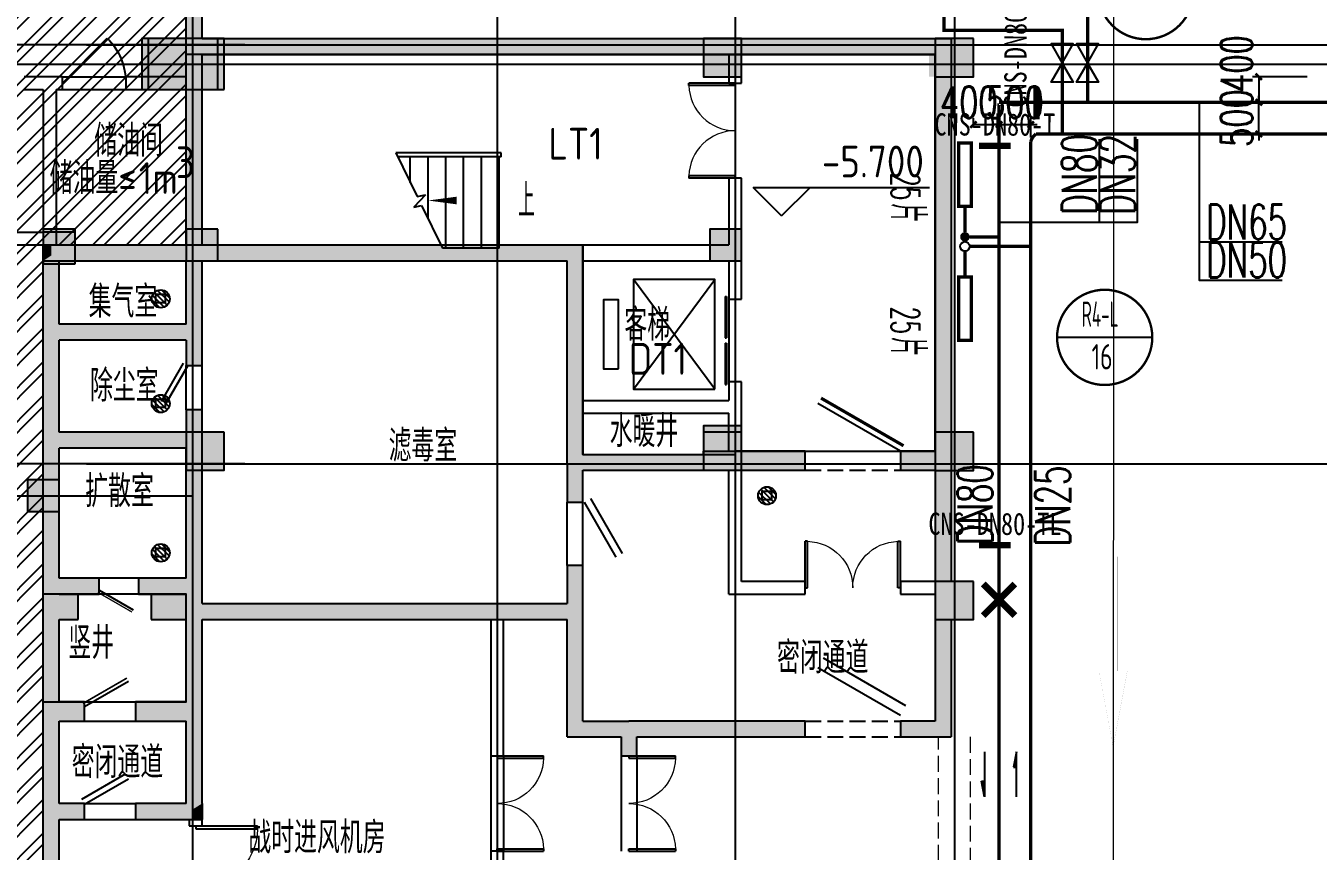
# Model space of a CAD drawing. Extents: x -888467 to -675969, y -675351 to -419232.
# Drawn here: x -839315 to -818960, y -623297 to -610295 of the extents above; entities that cross this region are included whole.
import ezdxf
from ezdxf.enums import TextEntityAlignment as Align

# ---------------------------------------------------------------- set-up
doc = ezdxf.new("R2010")
doc.units = 0
doc.header["$LTSCALE"] = 1000
doc.linetypes.add('DASH', pattern=[0.35, 0.25, -0.1])
doc.layers.get('0').update_dxf_attribs({"linetype": 'CONTINUOUS'})
doc.layers.get('Defpoints').update_dxf_attribs({"linetype": 'CONTINUOUS'})
for name, color, linetype in [('0-供暖管道管径标注', 4, 'CONTINUOUS'), ('1-标注', 2, 'CONTINUOUS'), ('1-风管标注', 4, 'CONTINUOUS'), ('2-房间名称', 7, 'CONTINUOUS'), ('3-建筑', 7, 'CONTINUOUS'), ('3-淡显', 8, 'CONTINUOUS'), ('DIM_IDEN', 3, 'CONTINUOUS'), ('DOTE', 252, 'CONTINUOUS'), ('PIPE-暖供水', 3, 'CONTINUOUS'), ('PIPE-暖回支管', 4, 'DASH'), ('PIPE-暖回水', 1, 'DASH'), ('TEXT-散热器', 7, 'CONTINUOUS'), ('TH-散热器', 4, 'CONTINUOUS'), ('VPIPE-暖供水', 3, 'CONTINUOUS'), ('VPIPE-暖回水', 2, 'DASH'), ('VRV-配件', 1, 'CONTINUOUS'), ('建筑层', 253, 'CONTINUOUS'), ('抗震支吊架', 2, 'CONTINUOUS'), ('暖－管径标注', 2, 'CONTINUOUS'), ('结构柱子', 253, 'CONTINUOUS')]:
    doc.layers.add(name, color=color, linetype=linetype)
doc.layers.add('3-深度淡显', color=252, linetype='CONTINUOUS', lineweight=0)
doc.styles.add('_THVAC_DIM', font='simplex.shx', dxfattribs={"width": 0.8, "height": 3.5, "bigfont": 'gbcbig.shx'})
doc.styles.add('A_DIM', font='simplex.shx', dxfattribs={"width": 0.7, "bigfont": 'gbcbig.shx'})
doc.styles.add('kzcad', font='', dxfattribs={"width": 0.8})
doc.styles.get("Standard").update_dxf_attribs({"font": 'GBENOR', "bigfont": 'GBCBIG'})
doc.styles.add('设备标注', font='simplex.shx', dxfattribs={"width": 0.705882, "bigfont": 'gbcbig.shx'})
doc.styles.get('kzcad').set_extended_font_data('SimSun')
doc.dimstyles.new('sm150', dxfattribs={"dimtxt": 500, "dimasz": 100, "dimexe": 100, "dimexo": 75, "dimgap": 100, "dimtad": 1, "dimdec": 0, "dimrnd": 10, "dimzin": 0, "dimdsep": 46, "dimtxsty": '设备标注', "dimblk": 'ARCHTICK', "dimcen": 0.09, "dimclrd": 4, "dimclre": 4, "dimclrt": 4, "dimadec": 0, "dimazin": 0, "dimtfac": 1, "dimtdec": 0, "dimtix": 1, "dimtmove": 2, "dimatfit": 3, "dimldrblk": 'ARCHTICK', "dimfxl": 800, "dimfxlon": 1, "dimtolj": 1, "dimtzin": 0, "dimarcsym": 0})

# ---------------------------------------------------------------- blocks, each defined once
blk = doc.blocks.new('_ArchTick')
at = {"color": 0, "linetype": 'ByBlock', "const_width": 0.4}
blk.add_lwpolyline([(-0.5, -0.5), (0.5, 0.5)], dxfattribs=at)
blk = doc.blocks.new('*D118')
at = {"layer": '1-标注', "color": 4, "lineweight": -2, "transparency": 16777216}
for p, q in [((-824390, -611895), (-824390, -611749)), ((-824390, -611849), (-823986, -611849)), ((-823986, -611895), (-823986, -611749))]:
    blk.add_line(p, q, dxfattribs=at)
at = {"layer": 'Defpoints', "color": 0, "transparency": 16777216}
for p in [(-823986, -611849), (-824390, -611970), (-823986, -611970)]:
    blk.add_point(p, dxfattribs=at)
at = {"layer": '1-标注', "color": 4, "lineweight": -2, "transparency": 16777216, "xscale": 100, "yscale": 100, "zscale": 100, "rotation": 180}
blk.add_blockref('_ArchTick', (-824390, -611849), dxfattribs=at)
at = {"layer": '1-标注', "color": 4, "lineweight": -2, "transparency": 16777216, "xscale": 100, "yscale": 100, "zscale": 100}
blk.add_blockref('_ArchTick', (-823986, -611849), dxfattribs=at)
at = {"layer": '1-标注', "color": 4, "transparency": 16777216, "insert": (-824463, -611499), "char_height": 500, "attachment_point": 5, "style": '设备标注'}
blk.add_mtext('\\A1;400', dxfattribs=at)
blk = doc.blocks.new('*D119')
at = {"layer": '1-标注', "color": 4, "lineweight": -2, "transparency": 16777216}
for p, q in [((-823986, -611849), (-824086, -611849)), ((-823986, -611895), (-823986, -611749)), ((-823986, -611849), (-823486, -611849)), ((-823486, -612055), (-823486, -611749)), ((-823486, -611849), (-823386, -611849))]:
    blk.add_line(p, q, dxfattribs=at)
at = {"layer": 'Defpoints', "color": 0, "transparency": 16777216}
for p in [(-823486, -611849), (-823986, -611970), (-823486, -612130)]:
    blk.add_point(p, dxfattribs=at)
at = {"layer": '1-标注', "color": 4, "lineweight": -2, "transparency": 16777216, "xscale": 100, "yscale": 100, "zscale": 100}
blk.add_blockref('_ArchTick', (-823986, -611849), dxfattribs=at)
at = {"layer": '1-标注', "color": 4, "lineweight": -2, "transparency": 16777216, "xscale": 100, "yscale": 100, "zscale": 100, "rotation": 180}
blk.add_blockref('_ArchTick', (-823486, -611849), dxfattribs=at)
at = {"layer": '1-标注', "color": 4, "transparency": 16777216, "insert": (-823736, -611499), "char_height": 500, "attachment_point": 5, "style": '设备标注'}
blk.add_mtext('\\A1;500', dxfattribs=at)
blk = doc.blocks.new('*D120')
at = {"layer": '1-标注', "color": 4, "lineweight": -2, "transparency": 16777216}
for p, q in [((-819133, -611097), (-819994, -611097)), ((-819894, -611097), (-819894, -611499)), ((-819094, -611499), (-819994, -611499))]:
    blk.add_line(p, q, dxfattribs=at)
at = {"layer": 'Defpoints', "color": 0, "transparency": 16777216}
for p in [(-819058, -611097), (-819894, -611499), (-818979, -611499)]:
    blk.add_point(p, dxfattribs=at)
at = {"layer": '1-标注', "color": 4, "lineweight": -2, "transparency": 16777216, "xscale": 100, "yscale": 100, "zscale": 100}
for p, rotation in [((-819894, -611097), 90), ((-819894, -611499), 270)]:
    blk.add_blockref('_ArchTick', p, dxfattribs=dict(at, rotation=rotation))
at = {"layer": '1-标注', "color": 4, "transparency": 16777216, "insert": (-820244, -610896), "char_height": 500, "attachment_point": 5, "rotation": 90, "style": '设备标注'}
blk.add_mtext('\\A1;400', dxfattribs=at)
blk = doc.blocks.new('*D121')
at = {"layer": '1-标注', "color": 4, "lineweight": -2, "transparency": 16777216}
for p, q in [((-819894, -611499), (-819894, -611399)), ((-819282, -611499), (-819994, -611499)), ((-819894, -611999), (-819894, -611499)), ((-819282, -611999), (-819994, -611999)), ((-819894, -611999), (-819894, -612099))]:
    blk.add_line(p, q, dxfattribs=at)
at = {"layer": 'Defpoints', "color": 0, "transparency": 16777216}
for p in [(-819894, -611499), (-819207, -611499), (-819207, -611999)]:
    blk.add_point(p, dxfattribs=at)
at = {"layer": '1-标注', "color": 4, "lineweight": -2, "transparency": 16777216, "xscale": 100, "yscale": 100, "zscale": 100}
for p, rotation in [((-819894, -611499), 270), ((-819894, -611999), 90)]:
    blk.add_blockref('_ArchTick', p, dxfattribs=dict(at, rotation=rotation))
at = {"layer": '1-标注', "color": 4, "transparency": 16777216, "insert": (-820244, -611749), "char_height": 500, "attachment_point": 5, "rotation": 90, "style": '设备标注'}
blk.add_mtext('\\A1;500', dxfattribs=at)
blk = doc.blocks.new('坡向')
at = {"layer": '1-风管标注'}
h = blk.add_hatch(color=256, dxfattribs=at)
h.dxf.hatch_style = 1
h.paths.add_polyline_path([(-283166, -104624), (-283166, -104869), (-283119, -104869)])
for p, q in [((-283166, -105334), (-283166, -104624)), ((-283166, -104624), (-283119, -104869)), ((-283119, -104869), (-283166, -104869))]:
    blk.add_line(p, q, dxfattribs=at)
blk = doc.blocks.new('$TwtSys$00000329')
for p, q in [((35, -87, 0), (-87, 35, 0)), ((66, -66, 0), (-67, 67, 0)), ((87, -32, 0), (-33, 88, 0)), ((92, 12, 0), (11, 92, 0)), ((-8, -94, 0), (-92, -10, 0))]:
    blk.add_line(p, q)
at = {"elevation": 0}
blk.add_lwpolyline([(-51, 48), (45, 48), (45, -42), (-51, -42)], close=True, dxfattribs=at)
blk.add_circle((0, 0, 0), 93.9)
blk = doc.blocks.new('$DorLib2D$00000001')
for p, q in [((0.45, 0.975), (0.5, 0.975)), ((0.45, 0), (0.45, 0.975)), ((0.5, 0), (0.5, 0.975)), ((0.5, 0), (0.45, 0))]:
    blk.add_line(p, q)
at = {"lineweight": 13}
blk.add_arc((0.475, 0), 0.975, 91.4693, 180, dxfattribs=at)
blk = doc.blocks.new('$DorLib2D$00000180')
at = {"color": 0}
for p, q in [((-0.557, 0.242), (0.309, 0.742)), ((-0.5, 0.143), (0.366, 0.643))]:
    blk.add_line(p, q, dxfattribs=at)
blk = doc.blocks.new('$DorLib2D$00000193')
at = {"color": 0}
blk.add_line((-0.5, 0.1), (0.366, 0.6), dxfattribs=at)
at = {"color": 0, "const_width": 0.0333}
blk.add_lwpolyline([(-0.533, 0.158), (0.333, 0.658)], dxfattribs=at)
blk = doc.blocks.new('$DorLib2D$00000002')
for p, q in [((-0.5, 0), (-0.5, 0.4875)), ((-0.475, 0.4875), (-0.5, 0.4875)), ((-0.475, 0), (-0.475, 0.4875)), ((0.475, 0), (0.475, 0.4875)), ((0.475, 0.4875), (0.5, 0.4875)), ((0.5, 0), (0.5, 0.4875)), ((-0.5, 0), (-0.475, 0)), ((0.5, 0), (0.475, 0))]:
    blk.add_line(p, q)
at = {"lineweight": 13}
for centre, start, end in [((-0.4875, 0), 0, 88.53072), ((0.4875, 0), 91.46928, 180)]:
    blk.add_arc(centre, 0.4875, start, end, dxfattribs=at)
blk = doc.blocks.new('$DorLib2D$00000114')
at = {"color": 0}
blk.add_line((0.5, 0), (-0.207, 0.707), dxfattribs=at)
blk.add_arc((0.5, 0), 1, 135, 180, dxfattribs=at)
blk = doc.blocks.new('$DORLIB2D$00000127')
at = {"color": 0}
for points in [[(-0.533, 0.795), (-0.533, 0.69)], [(-0.033, 0.795), (-0.533, 0.795)], [(-0.033, 0.795), (-0.033, 0.69)], [(0.533, 0.795), (0.033, 0.795)], [(0.033, 0.795), (0.033, 0.69)], [(0.533, 0.795), (0.533, 0.69)], [(-0.033, 0.69), (-0.533, 0.69)], [(0.533, 0.69), (0.033, 0.69)], [(0.5, 0.5), (-0.5, 0.5)]]:
    blk.add_lwpolyline(points, dxfattribs=at)
blk = doc.blocks.new('A$C2B1B7B0A')
at = {"layer": '结构柱子'}
h = blk.add_hatch(color=253, dxfattribs=at)
h.dxf.hatch_style = 1
h.paths.add_polyline_path([(30600, 39000), (30600, 38200), (31800, 38200), (31800, 39000)])
h = blk.add_hatch(color=253, dxfattribs=at)
h.dxf.hatch_style = 1
h.paths.add_polyline_path([(40050, 39000), (39450, 39000), (39450, 38400), (40050, 38400)])
h = blk.add_hatch(color=253, dxfattribs=at)
h.dxf.hatch_style = 1
h.paths.add_polyline_path([(43700, 39000), (43000, 39000), (43000, 38400), (43700, 38400)])
h = blk.add_hatch(color=253, dxfattribs=at)
h.dxf.hatch_style = 1
h.paths.add_polyline_path([(29550, 36000), (29050, 36000), (29050, 35500), (29550, 35500)])
h = blk.add_hatch(color=253, dxfattribs=at)
h.dxf.hatch_style = 1
h.paths.add_polyline_path([(31300, 36000), (31300, 35500), (31800, 35500), (31800, 36000)])
h = blk.add_hatch(color=253, dxfattribs=at)
h.dxf.hatch_style = 1
h.paths.add_polyline_path([(40050, 36000), (39550, 36000), (39550, 35500), (40050, 35500)])
h = blk.add_hatch(color=253, dxfattribs=at)
h.dxf.hatch_style = 1
h.paths.add_polyline_path([(31900, 32800), (31300, 32800), (31300, 32200), (31900, 32200)])
h = blk.add_hatch(color=253, dxfattribs=at)
h.dxf.hatch_style = 1
h.paths.add_polyline_path([(40050, 32900), (39450, 32900), (39450, 32200), (40050, 32200)])
h = blk.add_hatch(color=253, dxfattribs=at)
h.dxf.hatch_style = 1
h.paths.add_polyline_path([(43700, 32799), (43100, 32799), (43100, 32199), (43700, 32199)])
h = blk.add_hatch(color=253, dxfattribs=at)
h.dxf.hatch_style = 1
h.paths.add_polyline_path([(28800, 31550), (29300, 31550), (29300, 32050), (28800, 32050)])
h = blk.add_hatch(color=253, dxfattribs=at)
h.dxf.hatch_style = 1
h.paths.add_polyline_path([(43700, 30450), (43100, 30450), (43100, 29850), (43700, 29850)])
at = {"layer": '结构柱子', "color": 253}
for points in [[(31800, 39000), (30600, 39000), (30600, 38200), (31800, 38200)], [(40050, 39000), (39450, 39000), (39450, 38400), (40050, 38400)], [(43700, 39000), (43100, 39000), (43100, 38400), (43700, 38400)], [(29550, 36000), (29050, 36000), (29050, 35500), (29550, 35500)], [(31800, 36000), (31300, 36000), (31300, 35500), (31800, 35500)], [(40050, 36000), (39550, 36000), (39550, 35500), (40050, 35500)], [(31900, 32800), (31300, 32800), (31300, 32200), (31900, 32200)], [(40050, 32900), (39450, 32900), (39450, 32200), (40050, 32200)], [(43700, 32799), (43100, 32799), (43100, 32199), (43700, 32199)], [(29300, 32050), (28800, 32050), (28800, 31550), (29300, 31550)], [(43700, 30450), (43100, 30450), (43100, 29850), (43700, 29850)]]:
    blk.add_lwpolyline(points, close=True, dxfattribs=at)

msp = doc.modelspace()

# ---------------------------------------------------------------- hatches: boundary and pattern name
at = {"layer": '3-淡显'}
for points in [[(-836623.7, -610613.2), (-836540.4, -610496.6), (-836540.4, -606346.6), (-836790.4, -606096.6), (-836790.4, -610596.6)], [(-836790.4, -611196.6), (-836540.4, -611196.6), (-836540.4, -610746.6), (-836623.7, -610613.2), (-836790.4, -610596.6)], [(-836623.7, -610613.2), (-836540.4, -610746.6), (-828140.4, -610746.6), (-828140.4, -610496.6), (-836540.4, -610496.6)], [(-828140.4, -610496.6), (-828140.4, -610746.6), (-824990.4, -610746.6), (-824740.4, -610496.6)], [(-824740.4, -610496.6), (-824990.4, -610746.6), (-824990.4, -616996.6), (-824907.1, -617163.2), (-824740.4, -617196.6)], [(-836665.4, -613871.6), (-836540.4, -613746.6), (-836540.4, -611196.6), (-836790.4, -611196.6), (-836790.4, -613746.6)], [(-839040.4, -613996.6), (-838915.4, -613913.2), (-838915.4, -613746.6), (-839040.4, -613746.6)], [(-838873.7, -615129.9), (-838790.4, -614996.6), (-838790.4, -613996.6), (-838915.4, -613913.2), (-839040.4, -613996.6), (-839040.4, -615146.6)], [(-838915.4, -613913.2), (-838790.4, -613996.6), (-836790.4, -613996.6), (-836665.4, -613871.6), (-836790.4, -613746.6), (-838915.4, -613746.6)], [(-836707.1, -615129.9), (-836540.4, -615146.6), (-836540.4, -613996.6), (-836665.4, -613871.6), (-836790.4, -613996.6), (-836790.4, -614996.6)], [(-836665.4, -613871.6), (-836540.4, -613996.6), (-830790.4, -613996.6), (-830540.4, -613746.6), (-836540.4, -613746.6)], [(-830790.4, -616296.6), (-830540.4, -616296.6), (-830540.4, -613746.6), (-830790.4, -613996.6)], [(-838873.7, -616829.9), (-838790.4, -616696.6), (-838790.4, -615246.6), (-838873.7, -615129.9), (-839040.4, -615146.6), (-839040.4, -616846.6)], [(-836707.1, -615129.9), (-836790.4, -614996.6), (-838790.4, -614996.6), (-838873.7, -615129.9), (-838790.4, -615246.6), (-836790.4, -615246.6)], [(-836790.4, -615246.6), (-836790.4, -615646.6), (-836540.4, -615646.6), (-836540.4, -615146.6), (-836707.1, -615129.9)], [(-836540.4, -616846.6), (-836540.4, -616346.6), (-836790.4, -616346.6), (-836790.4, -616696.6), (-836707.1, -616829.9)], [(-830623.7, -617179.9), (-830540.4, -617046.6), (-830540.4, -616296.6), (-830790.4, -616296.6), (-830790.4, -617196.6)], [(-836707.1, -616829.9), (-836790.4, -616696.6), (-838790.4, -616696.6), (-838873.7, -616829.9), (-838790.4, -616946.6), (-836790.4, -616946.6)], [(-838873.7, -619129.9), (-838790.4, -618996.6), (-838790.4, -616946.6), (-838873.7, -616829.9), (-839040.4, -616846.6), (-839040.4, -619146.6)], [(-836707.1, -619129.9), (-836540.4, -619146.6), (-836540.4, -616846.6), (-836707.1, -616829.9), (-836790.4, -616946.6), (-836790.4, -618996.6)], [(-830790.4, -617196.6), (-830790.4, -617796.6), (-830540.4, -617796.6), (-830540.4, -617296.6), (-830623.7, -617179.9)], [(-830623.7, -617179.9), (-830540.4, -617296.6), (-828140.4, -617296.6), (-828140.4, -617046.6), (-830540.4, -617046.6)], [(-828140.4, -617296.6), (-827040.4, -617296.6), (-827040.4, -616996.6), (-828140.4, -616996.6)], [(-824990.4, -616996.6), (-825540.4, -616996.6), (-825540.4, -617296.6), (-824990.4, -617296.6), (-824907.1, -617163.2)], [(-824990.4, -619046.6), (-824740.4, -619046.6), (-824740.4, -617196.6), (-824907.1, -617163.2), (-824990.4, -617296.6)], [(-830540.4, -619521.6), (-830540.4, -618796.6), (-830790.4, -618796.6), (-830790.4, -619396.6), (-830707.1, -619521.6)], [(-838790.4, -619246.6), (-838160.4, -619246.6), (-838160.4, -618996.6), (-838790.4, -618996.6), (-838873.7, -619129.9)], [(-836790.4, -618996.6), (-837540.4, -618996.6), (-837540.4, -619246.6), (-836790.4, -619246.6), (-836707.1, -619129.9)], [(-838873.7, -619471.6), (-838790.4, -619246.6), (-838873.7, -619129.9), (-839040.4, -619146.6), (-839040.4, -619521.6)], [(-836665.4, -619484.1), (-836540.4, -619396.6), (-836540.4, -619146.6), (-836707.1, -619129.9), (-836790.4, -619246.6)], [(-824990.4, -619046.6), (-824990.4, -619646.6), (-824390.4, -619646.6), (-824390.4, -619046.6)], [(-838790.4, -619646.6), (-838490.4, -619646.6), (-838490.4, -619246.6), (-838790.4, -619246.6), (-838873.7, -619471.6)], [(-836790.4, -619246.6), (-837340.4, -619246.6), (-837340.4, -619646.6), (-836790.4, -619646.6), (-836665.4, -619484.1)], [(-836665.4, -619484.1), (-836540.4, -619646.6), (-831890.4, -619646.6), (-831890.4, -619396.6), (-836540.4, -619396.6)], [(-831890.4, -619396.6), (-831890.4, -619646.6), (-830790.4, -619646.6), (-830707.1, -619521.6), (-830790.4, -619396.6)], [(-838873.7, -621113.2), (-838790.4, -620946.6), (-838790.4, -619646.6), (-838873.7, -619471.6), (-839040.4, -619521.6), (-839040.4, -621146.6)], [(-836707.1, -621113.2), (-836540.4, -621146.6), (-836540.4, -619646.6), (-836665.4, -619484.1), (-836790.4, -619646.6), (-836790.4, -620946.6)], [(-830790.4, -621496.6), (-830540.4, -621246.6), (-830540.4, -619521.6), (-830707.1, -619521.6), (-830790.4, -619646.6)], [(-824740.4, -619646.6), (-824990.4, -619646.6), (-824990.4, -621246.6), (-824740.4, -621496.6)], [(-838790.4, -621246.6), (-838390.4, -621246.6), (-838390.4, -620946.6), (-838790.4, -620946.6), (-838873.7, -621113.2)], [(-836790.4, -620946.6), (-837590.4, -620946.6), (-837590.4, -621246.6), (-836790.4, -621246.6), (-836707.1, -621113.2)], [(-838873.7, -622671.6), (-838790.4, -622546.6), (-838790.4, -621246.6), (-838873.7, -621113.2), (-839040.4, -621146.6), (-839040.4, -622671.6)], [(-836673.7, -622629.9), (-836540.4, -622546.6), (-836540.4, -621146.6), (-836707.1, -621113.2), (-836790.4, -621246.6), (-836790.4, -622546.6)], [(-830540.4, -621246.6), (-830790.4, -621496.6), (-829940.4, -621496.6), (-829815.4, -621413.2), (-829815.4, -621246.6)], [(-829690.4, -621496.6), (-827040.4, -621496.6), (-827040.4, -621246.6), (-829815.4, -621246.6), (-829815.4, -621413.2)], [(-824990.4, -621246.6), (-825540.4, -621246.6), (-825540.4, -621496.6), (-824740.4, -621496.6)], [(-829940.4, -621496.6), (-829940.4, -621796.6), (-829690.4, -621796.6), (-829690.4, -621496.6), (-829815.4, -621413.2)], [(-839040.4, -624696.6), (-838790.4, -624696.6), (-838790.4, -622796.6), (-838873.7, -622671.6), (-839040.4, -622671.6)], [(-838790.4, -622796.6), (-838390.4, -622796.6), (-838390.4, -622546.6), (-838790.4, -622546.6), (-838873.7, -622671.6)], [(-836790.4, -622546.6), (-837590.4, -622546.6), (-837590.4, -622796.6), (-836690.4, -622796.6), (-836673.7, -622629.9)], [(-836673.7, -622629.9), (-836690.4, -622796.6), (-836540.4, -622796.6), (-836540.4, -622546.6)]]:
    msp.add_hatch(color=256, dxfattribs=at).paths.add_polyline_path(points)
h = msp.add_hatch(color=256, dxfattribs=at)
h.dxf.hatch_style = 1
h.paths.add_polyline_path([(-837390.4, -610496.6), (-837390.4, -611296.6), (-836190.4, -611296.6), (-836190.4, -610496.6)])
h = msp.add_hatch(color=256, dxfattribs=at)
h.dxf.hatch_style = 1
h.paths.add_polyline_path([(-828040.4, -610496.6), (-828640.4, -610496.6), (-828640.4, -611096.6), (-828040.4, -611096.6)])
h = msp.add_hatch(color=256, dxfattribs=at)
h.dxf.hatch_style = 1
h.paths.add_polyline_path([(-824390.4, -610496.6), (-824990.4, -610496.6), (-824990.4, -611096.6), (-824390.4, -611096.6)])
h = msp.add_hatch(color=256, dxfattribs=at)
h.dxf.hatch_style = 1
h.paths.add_polyline_path([(-836790.4, -613496.6), (-836790.4, -613996.6), (-836290.4, -613996.6), (-836290.4, -613496.6)])
h = msp.add_hatch(color=256, dxfattribs=at)
h.dxf.hatch_style = 1
h.paths.add_polyline_path([(-828040.4, -613496.6), (-828540.4, -613496.6), (-828540.4, -613996.6), (-828040.4, -613996.6)])
h = msp.add_hatch(color=256, dxfattribs=at)
h.dxf.hatch_style = 1
h.paths.add_polyline_path([(-838540.4, -613546.6), (-839040.4, -613546.6), (-839040.4, -614046.6), (-838540.4, -614046.6)])
h = msp.add_hatch(color=256, dxfattribs=at)
h.dxf.hatch_style = 1
h.paths.add_polyline_path([(-836190.4, -616696.6), (-836790.4, -616696.6), (-836790.4, -617296.6), (-836190.4, -617296.6)])
h = msp.add_hatch(color=256, dxfattribs=at)
h.dxf.hatch_style = 1
h.paths.add_polyline_path([(-828040.4, -616696.6), (-828640.4, -616696.6), (-828640.4, -617296.6), (-828040.4, -617296.6)])
h = msp.add_hatch(color=256, dxfattribs=at)
h.dxf.hatch_style = 1
h.paths.add_polyline_path([(-824390.4, -616697.6), (-824990.4, -616697.6), (-824990.4, -617297.6), (-824390.4, -617297.6)])
h = msp.add_hatch(color=256, dxfattribs=at)
h.dxf.hatch_style = 1
h.paths.add_polyline_path([(-839290.4, -617946.6), (-838790.4, -617946.6), (-838790.4, -617446.6), (-839290.4, -617446.6)])
h = msp.add_hatch(color=256, dxfattribs=at)
h.dxf.hatch_style = 1
h.paths.add_polyline_path([(-824390.4, -619046.6), (-824990.4, -619046.6), (-824990.4, -619646.6), (-824390.4, -619646.6)])
at = {"layer": 'PIPE-暖回水', "linetype": 'DASH'}
for points in [[(-823985.8, -611539.9), (-823985.8, -611513.7), (-824012, -611513.7)], [(-823985.8, -611539.9), (-824012, -611539.9), (-824012, -611513.7)]]:
    msp.add_hatch(color=256, dxfattribs=at).paths.add_polyline_path(points)
at = {"layer": 'VPIPE-暖回水', "linetype": 'DASH'}
msp.add_hatch(color=256, dxfattribs=at).paths.add_polyline_path([(-824523.7, -613694), (-824508.2, -613692.3), (-824493.2, -613687.5), (-824479.7, -613679.6), (-824468, -613669.2), (-824458.8, -613656.5), (-824452.4, -613642.1), (-824449.2, -613626.8), (-824449.2, -613611.1), (-824452.4, -613595.8), (-824458.8, -613581.5), (-824468, -613568.8), (-824479.7, -613558.3), (-824493.2, -613550.4), (-824508.2, -613545.6), (-824523.7, -613544), (-824539.3, -613545.6), (-824554.3, -613550.4), (-824567.8, -613558.3), (-824579.5, -613568.8), (-824588.7, -613581.5), (-824595.1, -613595.8), (-824598.3, -613611.1), (-824598.3, -613626.8), (-824595.1, -613642.1), (-824588.7, -613656.5), (-824579.5, -613669.2), (-824567.8, -613679.6), (-824554.3, -613687.5), (-824539.3, -613692.3)])
at = {"layer": '建筑层'}
h = msp.add_hatch(dxfattribs=at)
h.set_pattern_fill('金属', color=253, scale=150)
h.set_pattern_definition([(45, (-2314792.5, -1671847.72), (-265.16504, 265.16504), []), (45, (-2314615.73, -1671847.72), (-265.16504, 265.16504), [])])
h.paths.add_polyline_path([(-868090.4, -649496.6), (-844790.4, -649496.6), (-844790.4, -639496.6), (-839040.4, -639496.6), (-839040.4, -613746.6), (-836790.4, -613746.6), (-836790.4, -606096.6), (-824740.4, -606096.6), (-824740.4, -607096.6), (-812490.4, -607096.6), (-812490.4, -602996.6), (-819340.4, -602996.6), (-819340.4, -594614.9), (-826602.6, -594614.9), (-826402.5, -594750.9), (-826117.7, -594975.6), (-825921.1, -595155.9), (-825689.2, -595401.1), (-825498.5, -595635.8), (-825320.1, -595891), (-825150.3, -596178), (-824981.5, -596528.2), (-824864.5, -596834.7), (-824690.4, -597092.7), (-824717.4, -597391.1), (-824690.4, -597546.6), (-824660.1, -597787.5), (-824640.4, -597967.7), (-824640.7, -598142.7), (-824640.4, -598196.6), (-824640.4, -602996.6), (-868090.4, -602996.6)])
h.paths.add_polyline_path([(-844290.4, -631696.6), (-850690.4, -631696.6), (-850690.4, -628746.6), (-844290.4, -628746.6)], flags=16)
h.paths.add_polyline_path([(-844290.4, -610796.6), (-850690.4, -610796.6), (-850690.4, -613746.6), (-844290.4, -613746.6)], flags=16)

# ---------------------------------------------------------------- linework, layer by layer
at = {"layer": '0-供暖管道管径标注'}
for points in [[(-820835.7, -611498.6), (-820835.7, -614299.2), (-819529.3, -614299.2)], [(-823985.8, -613385.9), (-821806.1, -613385.9), (-821806.1, -612079.5)], [(-822406.1, -613385.9), (-822406.1, -612079.5)], [(-821806.1, -613385.9), (-821806.1, -612079.5)], [(-820835.7, -613699.2), (-819529.3, -613699.2)], [(-820835.7, -614299.2), (-819529.3, -614299.2)]]:
    msp.add_lwpolyline(points, dxfattribs=at)
at = {"layer": '2-房间名称'}
for p, q in [((-827410.8, -613289.7), (-827860.8, -612839.7)), ((-827860.8, -612839.7), (-825082, -612839.7)), ((-827410.8, -613289.7), (-826960.8, -612839.7)), ((-830540.4, -613746.6), (-828240.4, -613746.6)), ((-830540.4, -613996.6), (-828240.4, -613996.6))]:
    msp.add_line(p, q, dxfattribs=at)
at = {"layer": '3-建筑'}
for p, q in [((-836790.4, -610596.6), (-836790.4, -606096.6)), ((-836540.4, -610496.6), (-836540.4, -606346.6)), ((-835868.3, -610596.6), (-841868.3, -610596.6)), ((-836790.4, -611196.6), (-836790.4, -610596.6)), ((-836540.4, -610496.6), (-828140.4, -610496.6)), ((-828140.4, -610496.6), (-824740.4, -610496.6)), ((-824740.4, -610496.6), (-824740.4, -617196.6)), ((-836540.4, -611196.6), (-836540.4, -610746.6)), ((-836540.4, -610746.6), (-828140.4, -610746.6)), ((-828240.4, -610746.6), (-828240.4, -611196.6)), ((-828140.4, -610746.6), (-824990.4, -610746.6)), ((-828040.4, -611196.6), (-828040.4, -610746.6)), ((-824990.4, -610746.6), (-824990.4, -616996.6)), ((-838940.4, -611096.6), (-839340.4, -611096.6)), ((-838740.4, -611096.6), (-838940.4, -611096.6)), ((-838740.4, -611296.6), (-838740.4, -611096.6)), ((-838740.4, -611096.6), (-837740.4, -611096.6)), ((-836790.4, -611096.6), (-837740.4, -611096.6)), ((-837740.4, -611096.6), (-837740.4, -611296.6)), ((-836790.4, -613746.6), (-836790.4, -611196.6)), ((-836540.4, -613746.6), (-836540.4, -611196.6)), ((-828240.4, -611196.6), (-828040.4, -611196.6)), ((-839340.4, -611296.6), (-839040.4, -611296.6)), ((-839040.4, -611296.6), (-839040.4, -613546.6)), ((-838840.4, -611296.6), (-838740.4, -611296.6)), ((-838840.4, -611296.6), (-838840.4, -613646.6)), ((-838740.4, -611296.6), (-837740.4, -611296.6)), ((-837740.4, -611296.6), (-836790.4, -611296.6)), ((-831860.4, -612296.6), (-833489.3, -612296.6)), ((-833489.3, -612296.6), (-833151.2, -612983.9)), ((-831830.4, -612296.6), (-833489.3, -612296.6)), ((-831830.4, -612356.6), (-833459.8, -612356.6)), ((-833260.4, -612762), (-833260.4, -612356.6)), ((-832980.4, -613331.2), (-832980.4, -612356.6)), ((-832700.4, -613796.6), (-832700.4, -612356.6)), ((-832420.4, -613796.6), (-832420.4, -612356.6)), ((-832140.4, -613796.6), (-832140.4, -612356.6)), ((-831860.4, -613796.6), (-831860.4, -612356.6)), ((-831830.4, -612356.6), (-831830.4, -612296.6)), ((-828040.4, -612696.6), (-828240.4, -612696.6)), ((-828240.4, -612696.6), (-828240.4, -613746.6)), ((-828040.4, -613896.6), (-828040.4, -612696.6)), ((-833018.8, -612957.7), (-833205, -613151.8)), ((-833151.2, -612983.9), (-833018.8, -612957.7)), ((-833205, -613151.8), (-833080.7, -613127.2)), ((-833080.7, -613127.2), (-832751.4, -613796.6)), ((-844290.4, -613546.6), (-839040.4, -613546.6)), ((-838840.4, -613646.6), (-838840.4, -613746.6)), ((-844390.4, -613746.6), (-839040.4, -613746.6)), ((-839040.4, -613746.6), (-839040.4, -613746.6)), ((-839040.4, -613746.6), (-838915.4, -613746.6)), ((-839040.4, -613746.6), (-839040.4, -613996.6)), ((-838915.4, -613746.6), (-836790.4, -613746.6)), ((-836540.4, -613746.6), (-830540.4, -613746.6)), ((-831860.4, -613796.6), (-832751.4, -613796.6)), ((-830540.4, -616296.6), (-830540.4, -613746.6)), ((-830540.4, -613746.6), (-830540.4, -613996.6)), ((-828040.4, -614602.1), (-828040.4, -613896.6)), ((-839040.4, -613996.6), (-839040.4, -613996.6)), ((-839040.4, -615146.6), (-839040.4, -613996.6)), ((-838790.4, -613996.6), (-836790.4, -613996.6)), ((-838790.4, -614996.6), (-838790.4, -613996.6)), ((-836790.4, -614996.6), (-836790.4, -613996.6)), ((-836540.4, -613996.6), (-830790.4, -613996.6)), ((-836540.4, -615146.6), (-836540.4, -613996.6)), ((-830790.4, -616296.6), (-830790.4, -613996.6)), ((-828240.4, -613996.6), (-828240.4, -614602.1)), ((-828465.4, -616018.2), (-829745.4, -614291.7)), ((-829745.4, -616018.2), (-828465.4, -614291.7)), ((-828240.4, -614602.1), (-828040.4, -614602.1)), ((-836790.4, -614996.6), (-838790.4, -614996.6)), ((-839040.4, -616846.6), (-839040.4, -615146.6)), ((-838790.4, -616696.6), (-838790.4, -615246.6)), ((-836790.4, -615246.6), (-838790.4, -615246.6)), ((-836790.4, -615246.6), (-836790.4, -615646.6)), ((-836540.4, -615646.6), (-836540.4, -615146.6)), ((-836790.4, -615646.6), (-836540.4, -615646.6)), ((-836790.4, -616346.6), (-836790.4, -615646.6)), ((-836540.4, -616346.6), (-836540.4, -615646.6)), ((-828040.4, -615902.1), (-828240.4, -615902.1)), ((-828240.4, -615902.1), (-828240.4, -616196.6)), ((-828040.4, -616296.6), (-828040.4, -615902.1)), ((-836540.4, -616346.6), (-836790.4, -616346.6)), ((-836790.4, -616346.6), (-836790.4, -616696.6)), ((-836540.4, -616846.6), (-836540.4, -616346.6)), ((-830790.4, -617196.6), (-830790.4, -616296.6)), ((-830540.4, -616196.6), (-828240.4, -616196.6)), ((-830540.4, -617046.6), (-830540.4, -616296.6)), ((-828040.4, -616996.6), (-828040.4, -616296.6)), ((-830540.4, -616396.6), (-828240.4, -616396.6)), ((-828240.4, -616996.6), (-828240.4, -616396.6)), ((-836790.4, -616696.6), (-838790.4, -616696.6)), ((-839040.4, -619146.6), (-839040.4, -616846.6)), ((-838790.4, -618996.6), (-838790.4, -616946.6)), ((-836790.4, -616946.6), (-838790.4, -616946.6)), ((-836790.4, -618996.6), (-836790.4, -616946.6)), ((-836540.4, -619146.6), (-836540.4, -616846.6)), ((-830540.4, -617046.6), (-828140.4, -617046.6)), ((-827040.4, -616996.6), (-828140.4, -616996.6)), ((-827040.4, -617296.6), (-827040.4, -616996.6)), ((-824990.4, -616996.6), (-825540.4, -616996.6)), ((-825540.4, -616996.6), (-825540.4, -617296.6)), ((-835868.3, -617196.6), (-841868.3, -617196.6)), ((-830790.4, -617196.6), (-830790.4, -617796.6)), ((-830540.4, -617796.6), (-830540.4, -617296.6)), ((-830540.4, -617296.6), (-828140.4, -617296.6)), ((-828240.4, -619246.6), (-828240.4, -617296.6)), ((-828140.4, -617296.6), (-827040.4, -617296.6)), ((-828040.4, -619046.6), (-828040.4, -617296.6)), ((-825540.4, -617296.6), (-824990.4, -617296.6)), ((-824990.4, -617296.6), (-824990.4, -619046.6)), ((-824740.4, -617196.6), (-824740.4, -619046.6)), ((-830790.4, -617796.6), (-830540.4, -617796.6)), ((-830790.4, -618796.6), (-830790.4, -617796.6)), ((-830540.4, -618796.6), (-830540.4, -617796.6)), ((-830540.4, -618796.6), (-830790.4, -618796.6)), ((-830790.4, -618796.6), (-830790.4, -619396.6)), ((-830540.4, -619521.6), (-830540.4, -618796.6)), ((-838160.4, -618996.6), (-838790.4, -618996.6)), ((-837540.4, -618996.6), (-838160.4, -618996.6)), ((-838160.4, -619246.6), (-838160.4, -618996.6)), ((-836790.4, -618996.6), (-837540.4, -618996.6)), ((-837540.4, -618996.6), (-837540.4, -619246.6)), ((-839040.4, -619521.6), (-839040.4, -619146.6)), ((-836540.4, -619396.6), (-836540.4, -619146.6)), ((-827040.4, -619046.6), (-828040.4, -619046.6)), ((-827040.4, -619246.6), (-827040.4, -619046.6)), ((-824990.4, -619046.6), (-825540.4, -619046.6)), ((-825540.4, -619046.6), (-825540.4, -619246.6)), ((-838490.4, -619246.6), (-838790.4, -619246.6)), ((-838790.4, -619246.6), (-838160.4, -619246.6)), ((-838790.4, -619246.6), (-838790.4, -619246.6)), ((-838490.4, -619646.6), (-838490.4, -619246.6)), ((-837540.4, -619246.6), (-838160.4, -619246.6)), ((-837540.4, -619246.6), (-836790.4, -619246.6)), ((-836790.4, -619246.6), (-837340.4, -619246.6)), ((-837340.4, -619246.6), (-837340.4, -619646.6)), ((-836540.4, -619396.6), (-831890.4, -619396.6)), ((-831890.4, -619396.6), (-830790.4, -619396.6)), ((-828240.4, -619246.6), (-827040.4, -619246.6)), ((-825540.4, -619246.6), (-824990.4, -619246.6)), ((-839040.4, -621146.6), (-839040.4, -619521.6)), ((-830540.4, -621246.6), (-830540.4, -619521.6)), ((-838790.4, -619646.6), (-838490.4, -619646.6)), ((-838790.4, -620946.6), (-838790.4, -619646.6)), ((-837340.4, -619646.6), (-836790.4, -619646.6)), ((-836790.4, -620946.6), (-836790.4, -619646.6)), ((-836540.4, -621146.6), (-836540.4, -619646.6)), ((-836540.4, -619646.6), (-831890.4, -619646.6)), ((-831990.4, -619646.6), (-831990.4, -621796.6)), ((-831890.4, -619646.6), (-830790.4, -619646.6)), ((-831790.4, -621796.6), (-831790.4, -619646.6)), ((-830790.4, -621496.6), (-830790.4, -619646.6)), ((-824990.4, -619646.6), (-824990.4, -621246.6)), ((-824740.4, -619646.6), (-824740.4, -621496.6)), ((-838390.4, -620946.6), (-838790.4, -620946.6)), ((-838390.4, -620946.6), (-837590.4, -620946.6)), ((-838390.4, -621246.6), (-838390.4, -620946.6)), ((-836790.4, -620946.6), (-837590.4, -620946.6)), ((-837590.4, -620946.6), (-837590.4, -621246.6)), ((-839040.4, -622671.6), (-839040.4, -621146.6)), ((-838790.4, -622546.6), (-838790.4, -621246.6)), ((-838790.4, -621246.6), (-838390.4, -621246.6)), ((-838390.4, -621246.6), (-837590.4, -621246.6)), ((-837590.4, -621246.6), (-836790.4, -621246.6)), ((-836790.4, -622546.6), (-836790.4, -621246.6)), ((-836540.4, -622546.6), (-836540.4, -621146.6)), ((-830540.4, -621246.6), (-829815.4, -621246.6)), ((-827040.4, -621246.6), (-829815.4, -621246.6)), ((-827040.4, -621496.6), (-827040.4, -621246.6)), ((-824990.4, -621246.6), (-825540.4, -621246.6)), ((-825540.4, -621246.6), (-825540.4, -621496.6)), ((-830790.4, -621496.6), (-829940.4, -621496.6)), ((-829940.4, -621496.6), (-829940.4, -621796.6)), ((-829690.4, -621496.6), (-827040.4, -621496.6)), ((-829690.4, -621796.6), (-829690.4, -621496.6)), ((-825540.4, -621496.6), (-824740.4, -621496.6)), ((-831990.4, -621796.6), (-831990.4, -623296.6)), ((-831990.4, -621796.6), (-831790.4, -621796.6)), ((-831790.4, -621796.6), (-831790.4, -623296.6)), ((-829940.4, -621796.6), (-829940.4, -623296.6)), ((-829940.4, -621796.6), (-829690.4, -621796.6)), ((-829690.4, -621796.6), (-829690.4, -623296.6)), ((-839040.4, -624696.6), (-839040.4, -622671.6)), ((-838390.4, -622546.6), (-838790.4, -622546.6)), ((-838390.4, -622546.6), (-837590.4, -622546.6)), ((-838390.4, -622796.6), (-838390.4, -622546.6)), ((-836790.4, -622546.6), (-837590.4, -622546.6)), ((-837590.4, -622546.6), (-837590.4, -622796.6)), ((-836540.4, -622546.6), (-836540.4, -622796.6)), ((-838790.4, -624696.6), (-838790.4, -622796.6)), ((-838790.4, -622796.6), (-838390.4, -622796.6)), ((-838390.4, -622796.6), (-837590.4, -622796.6)), ((-837590.4, -622796.6), (-836690.4, -622796.6)), ((-836740.4, -622796.6), (-836740.4, -622896.6)), ((-836690.4, -622796.6), (-836540.4, -622796.6)), ((-836540.4, -622896.6), (-836540.4, -622796.6)), ((-836740.4, -622896.6), (-836540.4, -622896.6)), ((-831790.4, -623296.6), (-831990.4, -623296.6)), ((-831990.4, -623296.6), (-831990.4, -624696.6)), ((-831790.4, -624696.6), (-831790.4, -623296.6))]:
    msp.add_line(p, q, dxfattribs=at)
at = {"layer": '3-建筑', "linetype": 'DASH'}
for p, q in [((-827040.4, -616996.6), (-825540.4, -616996.6)), ((-827040.4, -617296.6), (-825540.4, -617296.6)), ((-827040.4, -621246.6), (-825540.4, -621246.6)), ((-827040.4, -621496.6), (-825540.4, -621496.6))]:
    msp.add_line(p, q, dxfattribs=at)
at = {"layer": '3-建筑', "color": 7}
msp.add_lwpolyline([(-729090.4, -639496.6), (-839040.4, -639496.6), (-839040.4, -621146.6), (-839040.4, -620996.6), (-839040.4, -620946.6), (-836790.4, -620946.6), (-836790.4, -619246.6), (-839040.4, -619246.6), (-839040.4, -613746.6), (-830540.4, -613746.6), (-830540.4, -617046.6), (-828640.4, -617046.6), (-828640.4, -616996.6), (-824990.4, -616997.6), (-824990.4, -616597.7), (-824990.4, -610746.6), (-836790.4, -610746.6), (-836790.4, -606096.6), (-824790.4, -606096.6), (-824790.4, -607096.6), (-812240.4, -607096.6)], dxfattribs=at)
at = {"layer": '3-建筑'}
msp.add_lwpolyline([(-831720.4, -613046.6, 0, 0, 0), (-832980.4, -613046.6, 0, 120, 0), (-832530.4, -613046.6, 0, 0, 0)], format="xyseb", dxfattribs=at)
for points in [[(-828465.4, -616018.2), (-828465.4, -614291.7), (-829745.4, -614291.7), (-829745.4, -616018.2)], [(-829980.4, -615698.2), (-829980.4, -614611.7), (-830215.4, -614611.7), (-830215.4, -615698.2)]]:
    msp.add_lwpolyline(points, close=True, dxfattribs=at)
at = {"layer": '3-淡显'}
for p, q in [((-836190.4, -610496.6), (-837390.4, -610496.6)), ((-837390.4, -610496.6), (-837390.4, -611296.6)), ((-836190.4, -611296.6), (-836190.4, -610496.6)), ((-828040.4, -610496.6), (-828640.4, -610496.6)), ((-828640.4, -610496.6), (-828640.4, -611096.6)), ((-828040.4, -611096.6), (-828040.4, -610496.6)), ((-824390.4, -610496.6), (-824990.4, -610496.6)), ((-824990.4, -610496.6), (-824990.4, -611096.6)), ((-824390.4, -611096.6), (-824390.4, -610496.6)), ((-828640.4, -611096.6), (-828040.4, -611096.6)), ((-824990.4, -611096.6), (-824390.4, -611096.6)), ((-837390.4, -611296.6), (-836190.4, -611296.6)), ((-836290.4, -613496.6), (-836790.4, -613496.6)), ((-836790.4, -613496.6), (-836790.4, -613996.6)), ((-836290.4, -613996.6), (-836290.4, -613496.6)), ((-828040.4, -613496.6), (-828540.4, -613496.6)), ((-828540.4, -613496.6), (-828540.4, -613996.6)), ((-828040.4, -613996.6), (-828040.4, -613496.6)), ((-838540.4, -613546.6), (-839040.4, -613546.6)), ((-839040.4, -613546.6), (-839040.4, -614046.6)), ((-838540.4, -614046.6), (-838540.4, -613546.6)), ((-839040.4, -614046.6), (-838540.4, -614046.6)), ((-836790.4, -613996.6), (-836290.4, -613996.6)), ((-828540.4, -613996.6), (-828040.4, -613996.6)), ((-836190.4, -616696.6), (-836790.4, -616696.6)), ((-836790.4, -616696.6), (-836790.4, -617296.6)), ((-836190.4, -617296.6), (-836190.4, -616696.6)), ((-828040.4, -616696.6), (-828640.4, -616696.6)), ((-828640.4, -616696.6), (-828640.4, -617296.6)), ((-828040.4, -617296.6), (-828040.4, -616696.6)), ((-824390.4, -616697.6), (-824990.4, -616697.6)), ((-824990.4, -616697.6), (-824990.4, -617297.6)), ((-824390.4, -617297.6), (-824390.4, -616697.6)), ((-836790.4, -617296.6), (-836190.4, -617296.6)), ((-828640.4, -617296.6), (-828040.4, -617296.6)), ((-824990.4, -617297.6), (-824390.4, -617297.6)), ((-838790.4, -617446.6), (-839290.4, -617446.6)), ((-839290.4, -617446.6), (-839290.4, -617946.6)), ((-838790.4, -617946.6), (-838790.4, -617446.6)), ((-839290.4, -617946.6), (-838790.4, -617946.6)), ((-824390.4, -619046.6), (-824990.4, -619046.6)), ((-824990.4, -619046.6), (-824990.4, -619646.6)), ((-824390.4, -619646.6), (-824390.4, -619046.6)), ((-824990.4, -619646.6), (-824390.4, -619646.6))]:
    msp.add_line(p, q, dxfattribs=at)
at = {"layer": '3-深度淡显'}
msp.add_lwpolyline([(-822186, -608126.5), (-822189.4, -628670.6, 0.4142616), (-816189.4, -634671.6), (-746232.1, -634669.1)], format="xyb", dxfattribs=at)
at = {"layer": '3-深度淡显', "const_width": 0.75}
msp.add_lwpolyline([(-822115.4, -618658.9), (-822265.4, -618658.9), (-822265.4, -620458.9), (-822415.4, -620458.9), (-822190.4, -621658.9), (-821965.4, -620458.9), (-822115.4, -620458.9), (-822115.4, -618658.9)], dxfattribs=at)
at = {"layer": '3-深度淡显', "linetype": 'DASH'}
msp.add_lwpolyline([(-824440.4, -621496.6), (-824440.4, -626796.6), (-820040.4, -626796.6), (-820040.4, -627296.6), (-824940.4, -627296.6), (-824940.4, -627296.6), (-824940.4, -621496.6)], dxfattribs=at)
at = {"layer": 'DIM_IDEN', "color": 7}
msp.add_line((-821572.2, -615202.5), (-823072.2, -615202.5), dxfattribs=at)
at = {"layer": 'DIM_IDEN', "color": 7, "const_width": 37.5}
for points in [[(-820924.5, -609755.5, 1), (-822424.5, -609755.5, 1)], [(-821572.2, -615202.5, 1), (-823072.2, -615202.5, 1)]]:
    msp.add_lwpolyline(points, format="xyb", close=True, dxfattribs=at)
at = {"layer": 'DOTE', "color": 251}
for p, q in [((-836690.4, -598065.9), (-836690.4, -646591)), ((-831890.4, -598065.9), (-831890.4, -646591)), ((-828140.4, -598065.9), (-828140.4, -646591)), ((-824690.4, -598065.9), (-824690.4, -646591)), ((-838361.5, -610596.6), (-759489.4, -610596.6)), ((-872297.5, -610896.6), (-724690.4, -610896.6)), ((-838361.5, -617196.6), (-759625.5, -617196.6)), ((-872297.5, -617696.6), (-836690.4, -617696.6))]:
    msp.add_line(p, q, dxfattribs=at)
at = {"layer": 'PIPE-暖供水', "linetype": 'Continuous', "const_width": 52.5}
for points in [[(-831216.1, -606739.7), (-831216.1, -607668.6), (-824454.3, -607668.6), (-824454.3, -609968.1), (-822591.8, -609968.1), (-822591.8, -611498.6)], [(-823984.8, -611498.6), (-822790.8, -611498.6)], [(-823405.3, -637299.9), (-790220.7, -637299.9), (-790219.7, -634541.9), (-788655.6, -634541.9), (-788655.6, -611498.6), (-804760.7, -611498.6), (-804760.7, -611498.6), (-820795.9, -611498.6)], [(-822790.8, -611498.6), (-820795.9, -611498.6)], [(-825462.2, -638299.9), (-825462.2, -625205.5), (-823985.8, -625205.5), (-823985.8, -611539.9)], [(-824448.7, -613619), (-823985.8, -613619)]]:
    msp.add_lwpolyline(points, dxfattribs=at)
at = {"layer": 'PIPE-暖回支管', "linetype": 'DASH', "const_width": 52.5}
for points in [[(-824523.7, -613544), (-824523.7, -613139.4)], [(-824523.7, -613844.4), (-824523.7, -614249)]]:
    msp.add_lwpolyline(points, dxfattribs=at)
at = {"layer": 'PIPE-暖回水', "linetype": 'DASH', "const_width": 52.5}
for points in [[(-831064, -608068.6), (-824854.3, -608068.6), (-824854.3, -610368.1), (-822991.8, -610368.1), (-822991.8, -611998.6)], [(-824448.7, -613769.4), (-823485.8, -613769.4)]]:
    msp.add_lwpolyline(points, dxfattribs=at)
msp.add_lwpolyline([(-823485.8, -627719), (-823485.8, -612118.3, -0.1709376), (-823405.8, -611998.6), (-804260.7, -611998.6), (-804260.7, -611998.6), (-789155.6, -611998.6), (-789155.6, -634098.3), (-790693.5, -634098.3), (-790693.5, -636799.9), (-824767.4, -636799.9)], format="xyb", dxfattribs=at)
at = {"layer": 'TH-散热器', "const_width": 52.5}
for points in [[(-824423.7, -613139.4), (-824423.7, -612139.4), (-824623.7, -612139.4), (-824623.7, -613139.4)], [(-824623.7, -614249), (-824623.7, -615249), (-824423.7, -615249), (-824423.7, -614249)]]:
    msp.add_lwpolyline(points, close=True, dxfattribs=at)
at = {"layer": 'VPIPE-暖供水', "linetype": 'Continuous'}
msp.add_circle((-824523.7, -613769.4), 75, dxfattribs=at)
at = {"layer": '抗震支吊架', "color": 2, "const_width": 100}
for points in [[(-823394.5, -611769.1), (-823394.5, -611269.1)], [(-824301.2, -612184), (-823801.2, -612184)], [(-824301.2, -618475), (-823801.2, -618475)]]:
    msp.add_lwpolyline(points, dxfattribs=at)
at = {"layer": '暖－管径标注'}
for points in [[(-822991.8, -610882), (-822817.8, -610580.7), (-823165.8, -610580.7)], [(-822591.8, -610882), (-822417.8, -610580.7), (-822765.8, -610580.7)], [(-822991.8, -610882), (-822817.8, -611183.4), (-823165.8, -611183.4)], [(-822591.8, -610882), (-822417.8, -611183.4), (-822765.8, -611183.4)]]:
    msp.add_lwpolyline(points, close=True, dxfattribs=at)
at = {"layer": '暖－管径标注', "const_width": 105.8}
for points in [[(-823736.4, -619086.8), (-824235.2, -619585.6)], [(-824235.2, -619086.8), (-823736.4, -619585.6)]]:
    msp.add_lwpolyline(points, dxfattribs=at)

# ---------------------------------------------------------------- block references
msp.add_blockref('A$C2B1B7B0A', (-868090.4, -649496.6))
at = {"layer": '2-房间名称', "xscale": 1.5, "yscale": 1.5, "zscale": 1.5}
for p in [(-837190.4, -614596.6), (-837190.4, -616246.6), (-827640.4, -617696.6), (-837190.4, -618596.6)]:
    msp.add_blockref('$TwtSys$00000329', p, dxfattribs=at)
at = {"layer": '3-建筑'}
for name, p, xscale, yscale, zscale, rotation in [('$DorLib2D$00000114', (-838240.4, -611196.6), -1000, 1000, 200, 359.9999999722641), ('$DorLib2D$00000002', (-828140.4, -611946.6), 1500, 1500, 200, 89.99999999999798), ('$DORLIB2D$00000127', (-828140.4, -615252.1), 1300, 200, 200, 90), ('$DorLib2D$00000180', (-836665.4, -615996.6), -700, 700, -700, 89.99999993334795), ('$DorLib2D$00000180', (-830665.4, -618296.6), -1000, -1000, -1000, 90.00000000000288), ('$DorLib2D$00000002', (-826290.4, -619146.6), -1500, 1500, 200, 359.9999999999963), ('$DorLib2D$00000193', (-837850.4, -619121.6), -620, 620, -620, 179.9999997959218), ('$DorLib2D$00000002', (-831890.4, -622546.6), -1500, 1500, 200, 270.000000004062), ('$DorLib2D$00000002', (-829815.4, -622546.6), -1500, 1500, 250, 270.0000000022087), ('$DorLib2D$00000001', (-836640.4, -623396.6), -1000, 1000, 200, 269.9999999999424)]:
    msp.add_blockref(name, p, dxfattribs=dict(at, xscale=xscale, yscale=yscale, zscale=zscale, rotation=rotation))
at = {"layer": '3-建筑', "linetype": 'DASH', "xscale": -1500, "yscale": 1500, "zscale": -1500, "rotation": 359.999999999996}
msp.add_blockref('$DorLib2D$00000193', (-826290.4, -617146.6), dxfattribs=at)
at = {"layer": '3-建筑', "linetype": 'DASH', "xscale": -1500, "yscale": 1500, "zscale": -1500}
msp.add_blockref('$DorLib2D$00000180', (-826290.4, -621371.6), dxfattribs=at)
at = {"layer": '3-建筑', "xscale": 800, "yscale": 800, "zscale": 800}
for name, p in [('$DorLib2D$00000193', (-837990.4, -621096.6)), ('$DorLib2D$00000180', (-837990.4, -622671.6))]:
    msp.add_blockref(name, p, dxfattribs=at)
at = {"layer": 'VRV-配件', "rotation": 180}
msp.add_blockref('坡向', (-1107379.4, -727063.7), dxfattribs=at)
at = {"layer": 'VRV-配件', "xscale": -1, "rotation": 359.9999999999999}
msp.add_blockref('坡向', (-1106879.4, -517105.5), dxfattribs=at)

# ---------------------------------------------------------------- texts
at = {"layer": '0-供暖管道管径标注', "style": '设备标注', "width": 0.65}
for p in [(-822444.7, -613271.7), (-824091.9, -618472.3)]:
    msp.add_text('DN80', height=550, rotation=90, dxfattribs=at).set_placement(p)
at = {"layer": '0-供暖管道管径标注', "color": 251, "style": '设备标注', "width": 0.65}
for s, p in [('DN32', (-821844.7, -613271.7)), ('DN25', (-822864.8, -618493.8))]:
    msp.add_text(s, height=550, rotation=90, dxfattribs=at).set_placement(p)
at = {"layer": '0-供暖管道管径标注', "style": '设备标注', "width": 0.65}
msp.add_text('DN65', height=550, dxfattribs=at).set_placement((-820721.5, -613660.5))
at = {"layer": '0-供暖管道管径标注', "color": 251, "style": '设备标注', "width": 0.65}
msp.add_text('DN50', height=550, dxfattribs=at).set_placement((-820721.5, -614260.5))
at = {"layer": '2-房间名称'}
for s, p in [('储油间', (-838237, -612355.7)), ('3', (-836952.8, -612693.8)), ('-5.700', (-826777, -612682.2)), ('储油量≤', (-838940.4, -612943.8)), ('1m', (-837536.1, -612943.8)), ('集气室', (-838326.5, -614890.4)), ('客梯', (-829887.8, -615255)), ('DT1', (-829816, -615791.4)), ('除尘室', (-838304.1, -616214)), ('水暖井', (-830119.2, -616928.9)), ('滤毒室', (-833601.8, -617159.4)), ('扩散室', (-838380.4, -617876.8)), ('竖井', (-838646.8, -620265.8)), ('密闭通道', (-827483, -620499.2)), ('密闭通道', (-838592.2, -622146.9)), ('战时进风机房', (-835810.1, -623333.3))]:
    msp.add_text(s, height=500, dxfattribs=at).set_placement(p)
at = {"layer": '3-建筑'}
msp.add_text('LT1', height=500, dxfattribs=at).set_placement((-831083.8, -612401.8))
at = {"layer": '3-建筑', "style": 'A_DIM', "width": 0.7}
msp.add_text('上', height=525, dxfattribs=at).set_placement((-831562.9, -613309.1))
at = {"layer": 'DIM_IDEN', "color": 7}
for s, width, p, p2 in [('R4-L', 0.611847, (-822685.5, -615036.6), (-822104.2, -615036.6)), ('16', 0.90554, (-822529.6, -615708.6), (-822197.7, -615708.6))]:
    msp.add_text(s, height=400, dxfattribs=dict(at, width=width)).set_placement(p, p2, align=Align.FIT)
at = {"layer": 'TEXT-散热器', "style": '_THVAC_DIM'}
for s, height, width, p in [('25', 446.25, 0.564706, (-825686.5, -612611.3, -900)), ('片', 525, 0.8, (-825686.5, -613091.3, -900)), ('25', 446.25, 0.564706, (-825686.5, -614718.2, 1700)), ('片', 525, 0.8, (-825686.5, -615198.2, 1700))]:
    msp.add_text(s, height=height, rotation=270, dxfattribs=dict(at, width=width)).set_placement(p)
at = {"layer": '抗震支吊架', "color": 2, "style": 'kzcad', "width": 0.8}
for s, rotation, p in [('CNS-DN80-T', 89.88539, (-823552.7, -610630.1)), ('CNS-DN80-T', 359.88539, (-824051.2, -612024)), ('CNS-DN80-TL', 359.88539, (-824051.2, -618315))]:
    msp.add_text(s, height=350, rotation=rotation, dxfattribs=at).set_placement(p, align=Align.CENTER)

# ---------------------------------------------------------------- dimensions: what is measured, and where the dimension line sits
at = {"layer": '1-标注'}
dim = msp.add_linear_dim(base=(-819893.8, -611498.6), p1=(-819058.1, -611096.6), p2=(-818979.3, -611498.6), angle=90, dimstyle='sm150', dxfattribs=at)
dim.commit()
dim.dimension.update_dxf_attribs({"geometry": '*D120', "text_midpoint": (-820243.8, -610896.1), "dimtype": 128})
dim = msp.add_linear_dim(base=(-823985.8, -611848.7), p1=(-824390.4, -611969.7), p2=(-823985.8, -611969.7), dimstyle='sm150', dxfattribs=at)
dim.commit()
dim.dimension.update_dxf_attribs({"geometry": '*D118', "text_midpoint": (-824462.8, -611498.7), "dimtype": 128})
dim = msp.add_linear_dim(base=(-823485.8, -611848.7), p1=(-823985.8, -611969.7), p2=(-823485.8, -612130), dimstyle='sm150', dxfattribs=at)
dim.commit()
dim.dimension.update_dxf_attribs({"geometry": '*D119', "text_midpoint": (-823735.8, -611498.7)})
dim = msp.add_linear_dim(base=(-819893.8, -611498.6), p1=(-819206.8, -611998.6), p2=(-819206.8, -611498.6), angle=90, dimstyle='sm150', dxfattribs=at)
dim.commit()
dim.dimension.update_dxf_attribs({"geometry": '*D121', "text_midpoint": (-820243.8, -611748.6)})

doc.saveas('drawing.dxf')
